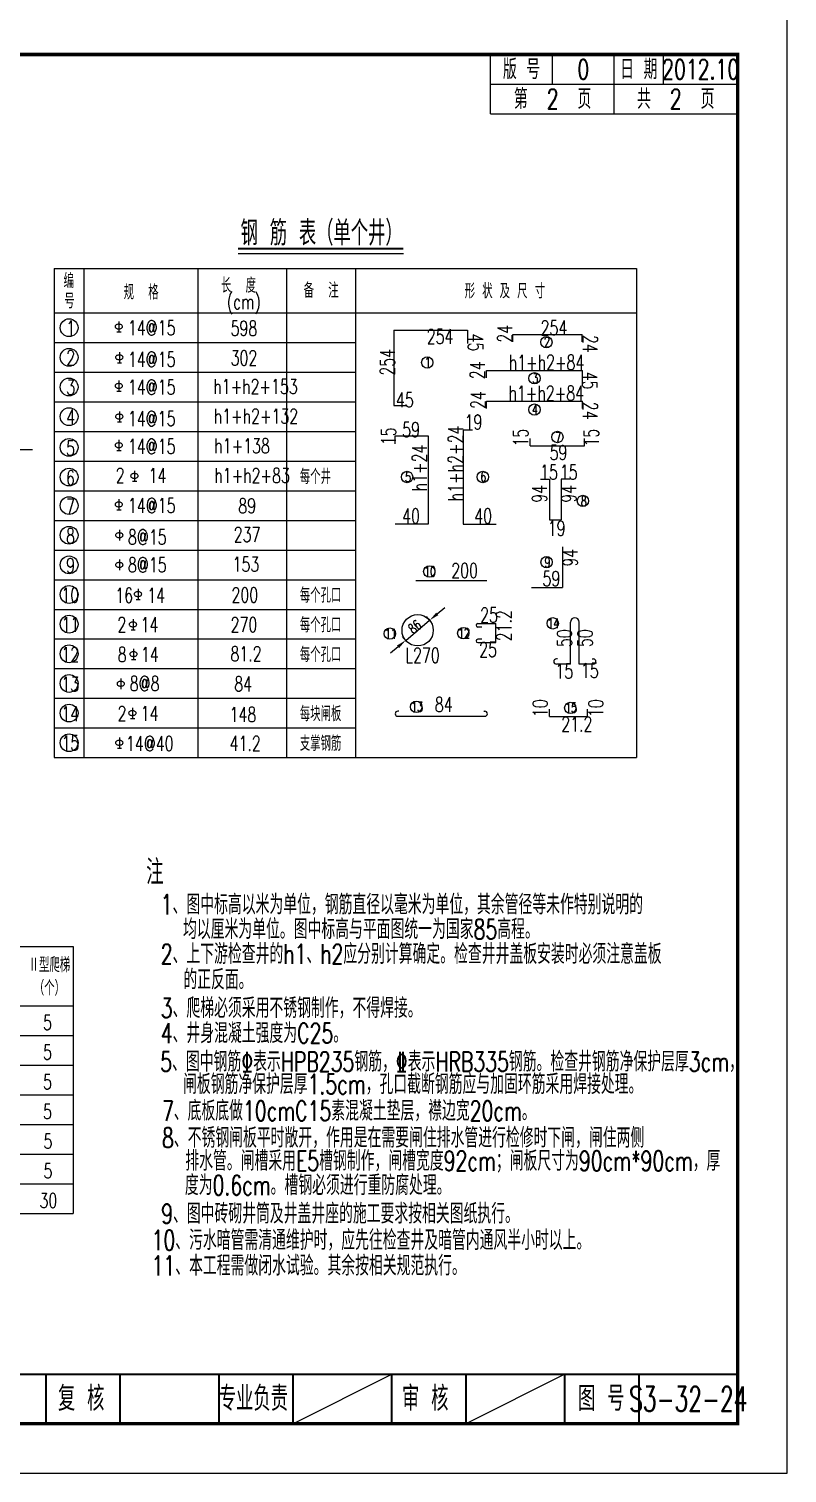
# Model space of a CAD drawing. Extents: x 5781 to 12795, y 1434 to 2653.
# Drawn here: x 8886.3 to 9039.8, y 1797.2 to 2089.3 of the extents above; entities that cross this region are included whole.
import ezdxf
from ezdxf.enums import TextEntityAlignment as Align

# ---------------------------------------------------------------- set-up
doc = ezdxf.new("R2010")
doc.units = 0
doc.header["$LTSCALE"] = 5
doc.header["$PDMODE"] = 32
doc.header["$PDSIZE"] = 0.3
doc.layers.get('0').update_dxf_attribs({"linetype": 'CONTINUOUS'})
doc.layers.get('Defpoints').update_dxf_attribs({"linetype": 'CONTINUOUS'})
for name, color, linetype in [('GJBH', 7, 'CONTINUOUS'), ('图框', 7, 'CONTINUOUS'), ('尺寸标注', 4, 'CONTINUOUS'), ('文字', 7, 'CONTINUOUS'), ('文字字符', 7, 'CONTINUOUS'), ('补充', 1, 'CONTINUOUS')]:
    doc.layers.add(name, color=color, linetype=linetype)
doc.styles.get("Standard").update_dxf_attribs({"font": 'simplex1.shx', "width": 0.7, "bigfont": 'hztxt.shx'})
doc.dimstyles.new('比例1：25', dxfattribs={"dimtxt": 3, "dimasz": 2, "dimexe": 1, "dimexo": 1, "dimgap": 0.5, "dimtad": 1, "dimlfac": 2.5, "dimzin": 13, "dimdsep": 46, "dimtxsty": 'Standard', "dimcen": -0.09, "dimclrd": 256, "dimclre": 256, "dimclrt": 7, "dimaunit": 1, "dimadec": 0, "dimazin": 0, "dimtfac": 0.0005, "dimtix": 1, "dimtmove": 2, "dimatfit": 3, "dimfxl": 0, "dimtolj": 1, "dimtzin": 13, "dimarcsym": 0})

# ---------------------------------------------------------------- blocks, each defined once
blk = doc.blocks.new('series')
at = {"width": 0.75}
for tag, height, p in [('页码', 4, (-35, -19)), ('图名', 5, (-220, -282)), ('图号', 5, (-20, -282))]:
    blk.add_attdef(tag, text='', height=height, dxfattribs=at).set_placement(p, align=Align.MIDDLE_CENTER)
blk = doc.blocks.new('BB1')
at = {"layer": 'GJBH', "color": 7}
for p, q in [((-1.13, 0), (1.27, 0)), ((0, 5.94), (0, 0))]:
    blk.add_line(p, q, dxfattribs=at)
blk.add_lwpolyline([(-2.16, 3, 0.1453), (-2.01, 2.52, 0.107171), (-1.54, 2.05, 0.077387), (-0.89, 1.77, 0.064501), (-0.06, 1.66, 0.064501), (0.78, 1.77, 0.077387), (1.43, 2.05, 0.107171), (1.9, 2.52, 0.1453), (2.05, 3, 0.1453), (1.9, 3.47, 0.107171), (1.43, 3.94, 0.077387), (0.78, 4.22, 0.064501), (-0.06, 4.33, 0.064501), (-0.89, 4.22, 0.077387), (-1.54, 3.94, 0.107171), (-2.01, 3.47, 0.1453)], format="xyb", close=True, dxfattribs=at)
blk = doc.blocks.new('*D1125')
at = {"layer": 'Defpoints', "color": 0, "ltscale": 0.5}
for p in [(8967.45, 1969.7), (8967.45, 1969.7), (8962.6, 1965.64)]:
    blk.add_point(p, dxfattribs=at)
at = {"layer": '尺寸标注', "lineweight": -2, "ltscale": 0.5}
for p, q in [((8968.99, 1970.99), (8970.52, 1972.27)), ((8962.6, 1965.64), (8967.45, 1969.7)), ((8967.45, 1969.7), (8966.81, 1970.47)), ((8962.6, 1965.64), (8961.95, 1966.4)), ((8961.06, 1964.35), (8959.53, 1963.07))]:
    blk.add_line(p, q, dxfattribs=at)
at = {"layer": '尺寸标注', "ltscale": 0.5}
for points in [[(8968.77, 1971.24), (8969.2, 1970.73), (8967.45, 1969.7)], [(8960.85, 1964.61), (8961.28, 1964.1), (8962.6, 1965.64)]]:
    blk.add_solid(points, dxfattribs=at)
at = {"layer": '尺寸标注', "color": 7, "ltscale": 0.5, "insert": (8964.44, 1968.38), "char_height": 2, "attachment_point": 5, "rotation": 39.9284}
blk.add_mtext('\\A1;86', dxfattribs=at)
blk = doc.blocks.new('123')
at = {"layer": '图框'}
blk.add_lwpolyline([(6201.38, 2092.12), (6201.38, 2389.12), (5781.38, 2389.12), (5781.38, 2092.12)], close=True, dxfattribs=at)

msp = doc.modelspace()

# ---------------------------------------------------------------- linework, layer by layer
msp.add_line((8928.6751, 2043.8828), (8962.1414, 2043.8828))
at = {"color": 1}
for p, q in [((8891.4913, 2040.8828), (8891.4913, 1941.9253)), ((8891.4913, 2040.8828), (9009.3252, 2040.8828)), ((9009.3252, 2040.8828), (9009.3252, 1941.9253)), ((8987.7679, 2004.9838), (8998.8032, 2004.9838)), ((8989.8676, 1998.2693), (8991.7195, 1998.2693)), ((8991.7195, 1998.2693), (8991.7195, 1990.0289)), ((8995.9105, 1998.2693), (8994.0585, 1998.2693)), ((8994.0585, 1998.2693), (8994.0585, 1990.0289)), ((8991.7195, 1990.0289), (8994.0585, 1990.0289)), ((8994.3236, 1984.5812), (8994.3236, 1976.3407)), ((8964.6552, 1977.7666), (8979.0491, 1977.7666)), ((8988.0346, 1976.3407), (8994.3236, 1976.3407)), ((8995.9778, 1960.8376), (8995.9778, 1969.3495)), ((8997.705, 1960.8376), (8997.705, 1969.3495)), ((8977.2036, 1969.0242), (8980.829, 1969.0242)), ((8978.0206, 1968.3333), (8977.2036, 1968.3333)), ((8980.829, 1965.1724), (8980.829, 1969.0242)), ((8978.0206, 1965.8633), (8977.2036, 1965.8633)), ((8977.2036, 1965.1724), (8980.829, 1965.1724)), ((8993.312, 1961.8739), (8993.0885, 1961.8739)), ((8995.9778, 1960.8376), (8993.0885, 1960.8376)), ((9000.5943, 1960.8376), (8997.705, 1960.8376)), ((9000.3708, 1961.8739), (9000.5943, 1961.8739)), ((8961.209, 1951.3135), (8960.9855, 1951.3135)), ((8960.9855, 1950.2772), (8978.6179, 1950.2772)), ((8978.3944, 1951.3135), (8978.6179, 1951.3135)), ((8991.7058, 1950.2435), (8999.3628, 1950.2435)), ((8891.4913, 1941.9253), (9009.3252, 1941.9253))]:
    msp.add_line(p, q, dxfattribs=at)
at = {"color": 3}
msp.add_line((8887.0989, 2004.1519), (8866.9626, 2004.1519), dxfattribs=at)
at = {"const_width": 0.4}
msp.add_lwpolyline([(8928.6751, 2044.8828), (8962.1414, 2044.8828)], dxfattribs=at)
at = {"color": 3}
for centre in [(8991.0823, 2025.9577), (8966.9665, 2021.8528), (8988.6738, 2018.656), (8988.6738, 2012.3132), (8993.2953, 2006.7773), (8962.8845, 1998.6887), (8978.219, 1998.6887), (8998.4744, 1993.8413), (8991.1176, 1981.4535), (8967.3755, 1979.5773), (8992.3587, 1969.0793), (8959.3869, 1967.0053), (8974.2519, 1967.0946), (8964.7163, 1952.1879), (8995.9087, 1951.9706)]:
    msp.add_circle(centre, 1.1515, dxfattribs=at)
at = {"color": 1}
msp.add_circle((8965.0243, 1967.6694), 3.1666, dxfattribs=at)
for centre, radius, start, end in [((8996.8414, 1969.3495), 0.8636, 0, 180), ((8977.2036, 1968.6788), 0.3455, 90, 270), ((8977.2036, 1965.5179), 0.3455, 90, 270), ((8993.0885, 1961.3558), 0.5182, 90, 270), ((9000.5943, 1961.3558), 0.5182, 270, 90), ((8960.9855, 1950.7954), 0.5182, 90, 270), ((8978.6179, 1950.7954), 0.5182, 270, 90)]:
    msp.add_arc(centre, radius, start, end, dxfattribs=at)
at = {"layer": '图框'}
for p, q in [((8979.7937, 2072.1667), (8979.7937, 2084.1667)), ((8992.2937, 2078.1667), (8992.2937, 2084.1667)), ((9004.7937, 2078.1667), (9004.7937, 2084.1667)), ((9014.7937, 2078.1667), (9014.7937, 2084.1667)), ((8979.7937, 2078.1667), (9029.7937, 2078.1667)), ((9004.7937, 2072.1667), (9004.7937, 2078.1667)), ((8979.7937, 2072.1667), (9029.7937, 2072.1667)), ((8939.7937, 1807.1667), (8959.7937, 1817.1667)), ((8994.7937, 1817.1667), (8974.7937, 1807.1667))]:
    msp.add_line(p, q, dxfattribs=at)
for points, const_width in [([(9029.7937, 2084.1667), (8649.7937, 2084.1667), (8649.7937, 1807.1667), (9029.7937, 1807.1667), (9029.7937, 2084.1667)], 0.7), ([(8649.7937, 1817.1667), (9029.7937, 1817.1667)], 0.4), ([(8889.7937, 1807.1667), (8889.7937, 1817.1667)], 0.4), ([(8904.7937, 1807.1667), (8904.7937, 1817.1667)], 0.4), ([(8924.7937, 1807.1667), (8924.7937, 1817.1667)], 0.4), ([(8924.7937, 1807.1667), (8924.7937, 1817.1667)], 0.4), ([(8939.7937, 1807.1667), (8939.7937, 1817.1667)], 0.4), ([(8959.7937, 1807.1667), (8959.7937, 1817.1667)], 0.4), ([(8974.7937, 1807.1667), (8974.7937, 1817.1667)], 0.4), ([(8994.7937, 1807.1667), (8994.7937, 1817.1667)], 0.4), ([(9009.7937, 1807.1667), (9009.7937, 1817.1667)], 0.4)]:
    msp.add_lwpolyline(points, dxfattribs=dict(at, const_width=const_width))
at = {"layer": '文字字符'}
for p, q in [((8897.4887, 2040.8828), (8897.4887, 1941.9253)), ((8920.5211, 2040.8828), (8920.5211, 1941.9253)), ((8938.5021, 2040.8828), (8938.5021, 1941.9253)), ((8952.4542, 2040.8828), (8952.4542, 1941.9253)), ((8891.4913, 2031.8867), (9009.3252, 2031.8867)), ((8891.4913, 2025.8893), (8952.4542, 2025.8893)), ((8891.4913, 2019.8918), (8952.4542, 2019.8918)), ((8891.4913, 2013.8944), (8952.4542, 2013.8944)), ((8891.4913, 2007.897), (8952.4542, 2007.897)), ((8891.4913, 2001.8996), (8952.4542, 2001.8996)), ((8891.4913, 1995.9021), (8952.4542, 1995.9021)), ((8891.4913, 1989.9047), (8952.4542, 1989.9047)), ((8904.6608, 1987.9681), (8904.6608, 1985.8314)), ((8891.4913, 1983.9073), (8952.4542, 1983.9073)), ((8904.6608, 1981.9707), (8904.6608, 1979.8339)), ((8891.4913, 1977.9098), (8952.4542, 1977.9098)), ((8891.4913, 1971.9124), (8952.4542, 1971.9124)), ((8891.4913, 1965.915), (8952.4542, 1965.915)), ((8891.4913, 1959.9175), (8952.4542, 1959.9175)), ((8904.955, 1957.9222), (8904.955, 1955.7854)), ((8891.4913, 1953.9201), (8952.4542, 1953.9201)), ((8891.4913, 1947.9227), (8952.4542, 1947.9227))]:
    msp.add_line(p, q, dxfattribs=at)
at = {"layer": '文字字符', "color": 1, "linetype": 'ByBlock'}
for p, q in [((8785.5655, 1903.721), (8895.319, 1903.721)), ((8895.319, 1903.721), (8895.319, 1849.721)), ((8785.5655, 1849.721), (8895.319, 1849.721))]:
    msp.add_line(p, q, dxfattribs=at)
at = {"layer": '文字字符', "linetype": 'ByBlock'}
for p, q in [((8785.5655, 1891.721), (8895.319, 1891.721)), ((8785.5655, 1891.721), (8895.319, 1891.721)), ((8785.5655, 1885.721), (8895.319, 1885.721)), ((8785.5655, 1879.721), (8895.319, 1879.721)), ((8785.5655, 1873.721), (8895.319, 1873.721)), ((8785.5655, 1867.721), (8895.319, 1867.721)), ((8785.5655, 1861.721), (8895.319, 1861.721)), ((8785.5655, 1855.721), (8895.319, 1855.721))]:
    msp.add_line(p, q, dxfattribs=at)
at = {"layer": '文字字符'}
for points in [[(8903.885, 1986.9091, 0.14530023), (8903.9359, 1986.7378, 0.10717078), (8904.1064, 1986.569, 0.07738733), (8904.3392, 1986.4673, 0.06450117), (8904.641, 1986.4282, 0.06450117), (8904.9428, 1986.4673, 0.07738733), (8905.1756, 1986.569, 0.10717078), (8905.3462, 1986.7378, 0.14530023), (8905.397, 1986.9091, 0.14530023), (8905.3462, 1987.0804, 0.10717078), (8905.1756, 1987.2492, 0.07738733), (8904.9428, 1987.3509, 0.06450117), (8904.641, 1987.39, 0.06450117), (8904.3392, 1987.3509, 0.07738733), (8904.1064, 1987.2492, 0.10717078), (8903.9359, 1987.0804, 0.14530023)], [(8903.885, 1980.9117, 0.14530023), (8903.9359, 1980.7404, 0.10717078), (8904.1064, 1980.5716, 0.07738733), (8904.3392, 1980.4698, 0.06450117), (8904.641, 1980.4307, 0.06450117), (8904.9428, 1980.4698, 0.07738733), (8905.1756, 1980.5716, 0.10717078), (8905.3462, 1980.7404, 0.14530023), (8905.397, 1980.9117, 0.14530023), (8905.3462, 1981.083, 0.10717078), (8905.1756, 1981.2517, 0.07738733), (8904.9428, 1981.3535, 0.06450117), (8904.641, 1981.3926, 0.06450117), (8904.3392, 1981.3535, 0.07738733), (8904.1064, 1981.2517, 0.10717078), (8903.9359, 1981.083, 0.14530023)], [(8904.1792, 1956.8632, 0.14530023), (8904.23, 1956.6919, 0.10717078), (8904.4006, 1956.5231, 0.07738733), (8904.6334, 1956.4213, 0.06450117), (8904.9352, 1956.3822, 0.06450117), (8905.2369, 1956.4213, 0.07738733), (8905.4697, 1956.5231, 0.10717078), (8905.6403, 1956.6919, 0.14530023), (8905.6912, 1956.8632, 0.14530023), (8905.6403, 1957.0345, 0.10717078), (8905.4697, 1957.2032, 0.07738733), (8905.2369, 1957.305, 0.06450117), (8904.9352, 1957.3441, 0.06450117), (8904.6334, 1957.305, 0.07738733), (8904.4006, 1957.2032, 0.10717078), (8904.23, 1957.0345, 0.14530023)]]:
    msp.add_lwpolyline(points, format="xyb", close=True, dxfattribs=at)
for centre in [(8894.49, 2028.888), (8894.49, 2022.8906), (8894.49, 2016.8931), (8894.49, 2010.8957), (8894.49, 2004.668), (8894.49, 1998.6705), (8894.49, 1992.9034), (8894.49, 1986.906), (8894.49, 1980.9085), (8894.49, 1974.9111), (8894.49, 1968.9137), (8894.49, 1962.9163), (8894.49, 1956.9188), (8894.49, 1950.9214), (8894.49, 1944.924)]:
    msp.add_circle(centre, 1.7992, dxfattribs=at)
at = {"layer": '补充', "color": 1}
for p, q in [((8960.182, 2028.3803), (8975.1156, 2028.3803)), ((8960.182, 2028.3803), (8960.182, 2013.1468)), ((8975.1156, 2028.3803), (8975.1156, 2025.6815)), ((8984.257, 2027.522), (8998.291, 2027.522)), ((8984.257, 2026.0227), (8984.257, 2027.522)), ((8998.291, 2026.0227), (8998.291, 2027.522)), ((8978.936, 2020.252), (8998.4059, 2020.252)), ((8978.936, 2018.7526), (8978.936, 2020.252)), ((8998.4059, 2017.1493), (8998.4059, 2020.252)), ((8960.182, 2013.1468), (8962.8809, 2013.1468)), ((8978.936, 2014.0275), (8998.4059, 2014.0275)), ((8978.936, 2012.5281), (8978.936, 2014.0275)), ((8998.4059, 2012.5281), (8998.4059, 2014.0275)), ((8974.2281, 2008.1433), (8974.2281, 1989.1532)), ((8976.1473, 2008.1433), (8974.2281, 2008.1433)), ((8960.429, 2006.9914), (8960.429, 2005.3845)), ((8960.429, 2006.9914), (8967.1461, 2006.9914)), ((8967.1461, 2006.9914), (8967.1461, 1989.1532)), ((8987.7679, 2004.9838), (8987.7679, 2006.4831)), ((8998.8032, 2004.9838), (8998.8032, 2006.4831)), ((8967.1461, 1989.1532), (8960.4499, 1989.1532)), ((8974.2281, 1989.1532), (8980.9244, 1989.1532)), ((8991.7058, 1950.2435), (8991.7058, 1951.7429)), ((8999.3628, 1950.2435), (8999.3628, 1951.7429))]:
    msp.add_line(p, q, dxfattribs=at)

# ---------------------------------------------------------------- block references
at = {"layer": '图框'}
ref = msp.add_blockref('series', (9039.7937, 2094.1667), dxfattribs=at)
ref.add_attrib('页码', '第  2  页    共  2  页', dxfattribs={"layer": '0', "height": 4, "width": 0.7}).set_placement((9004.7937, 2075.1667), align=Align.MIDDLE_CENTER)
ref.add_attrib('图名', '污水倒虹管检查井结构图', dxfattribs={"layer": '0', "height": 5, "width": 0.7}).set_placement((8819.7937, 1812.1667), align=Align.MIDDLE_CENTER)
ref.add_attrib('图号', 'S3-32-24', dxfattribs={"layer": '0', "height": 5, "width": 0.65}).set_placement((9019.7937, 1812.1667), align=Align.MIDDLE_CENTER)
at = {"layer": '尺寸标注'}
msp.add_blockref('123', (2838.4169, -294.954), dxfattribs=at)
at = {"layer": '文字字符', "xscale": 0.3598457803796009, "yscale": 0.3598457803796009, "zscale": 0.3598457803798376}
for p in [(8904.5571, 2028.0323), (8904.6608, 2021.8159), (8904.5571, 2016.0374), (8904.6608, 2009.8211), (8904.5571, 2004.0426), (8907.7215, 1997.8262), (8904.5571, 1992.0477), (8908.4377, 1973.9271), (8907.4224, 1967.7803), (8907.5401, 1961.7829), (8907.3048, 1949.8468), (8904.6608, 1943.8493)]:
    msp.add_blockref('BB1', p, dxfattribs=at)

# ---------------------------------------------------------------- texts
at = {"color": 7, "width": 0.7}
for s, height, p in [('254', 3, (8966.8486, 2025.6172)), ('254', 3, (8989.9091, 2027.3616)), ('2', 2, (8990.6172, 2025.0048)), ('1', 2, (8966.4678, 2020.882)), ('h1+h2+84', 3, (8983.4543, 2020.3873)), ('3', 2, (8988.2171, 2017.6499)), ('h1+h2+84', 3, (8983.3991, 2014.1628)), ('45', 3, (8960.6258, 2012.7954)), ('4', 2, (8988.1427, 2011.338)), ('19', 3, (8974.5133, 2008.2962)), ('59', 3, (8961.8883, 2006.769)), ('7', 2, (8992.8747, 2005.7296)), ('59', 3, (8991.7228, 2002.1328)), ('5', 2, (8962.4617, 1997.6753)), ('6', 2, (8977.7187, 1997.741)), ('15', 3, (8989.7847, 1998.1769)), ('15', 3, (8993.7896, 1998.1769)), ('8', 2, (8998.044, 1992.8173)), ('40', 3, (8961.8883, 1989.3072)), ('40', 3, (8976.4727, 1989.3072)), ('19', 3, (8991.3524, 1986.7946)), ('200', 3, (8971.8194, 1978.2595)), ('9', 2, (8990.6966, 1980.4086)), ('10', 2, (8966.3245, 1978.565)), ('59', 3, (8990.2888, 1976.6257)), ('25', 3, (8977.6662, 1969.2591)), ('14', 2, (8991.2988, 1968.0817)), ('11', 2, (8958.3938, 1965.9748)), ('12', 2, (8973.2173, 1966.0845)), ('L270', 3, (8962.5588, 1961.1221)), ('25', 3, (8977.4607, 1962.2707)), ('13', 2, (8963.7145, 1951.1977)), ('84', 3, (8968.5043, 1951.1605)), ('15', 2, (8994.8816, 1950.9857)), ('21.2', 3, (8994.0895, 1947.1763))]:
    msp.add_text(s, height=height, dxfattribs=at).set_placement(p)
for s, rotation, p in [('24', 90, (8984.1834, 2025.864)), ('45', 270, (8975.2775, 2027.705)), ('24', 270, (8998.4484, 2027.4249)), ('254', 90, (8960.4083, 2019.2029)), ('24', 90, (8978.6247, 2018.4692)), ('45', 270, (8998.3839, 2019.9643)), ('24', 90, (8978.7836, 2012.4543)), ('24', 270, (8998.421, 2013.8828)), ('15', 90, (8960.6194, 2005.1275)), ('h1+h2+24', 90, (8974.2001, 1993.7779)), ('15', 90, (8987.3815, 2004.8629)), ('15', 90, (9001.6611, 2004.8629)), ('h1+24', 90, (8966.9088, 1995.7948)), ('94', 90, (8991.1747, 1993.4873)), ('94', 90, (8997.112, 1993.4873)), ('94', 90, (8997.4051, 1980.5566)), ('21.2', 90, (8983.9992, 1965.4478)), ('10', 90, (8991.3194, 1950.1227)), ('10', 90, (9002.5943, 1950.1227))]:
    msp.add_text(s, height=3, rotation=rotation, dxfattribs=at).set_placement(p)
for p in [(8994.7259, 1964.2736), (8998.8874, 1964.2736)]:
    msp.add_text('50', height=3, rotation=90, dxfattribs=at).set_placement(p, align=Align.MIDDLE_LEFT)
for p in [(8992.8917, 1959.4194), (8998.077, 1959.5287)]:
    msp.add_text('15', height=3, dxfattribs=at).set_placement(p, align=Align.MIDDLE_LEFT)
at = {"layer": '图框', "color": 7, "width": 0.7}
for s, height, p in [('版 号', 4, (8986.0437, 2081.1667)), ('日 期', 4, (9009.7937, 2081.1667)), ('0', 4, (8998.5437, 2081.1667)), ('2012.10', 4, (9022.2937, 2081.1667)), ('复 核', 5, (8896.9332, 1812.2613)), ('专业负责', 5, (8931.7839, 1812.2613)), ('审 核', 5, (8966.5577, 1812.2613)), ('图 号', 5, (9002.1769, 1812.2613))]:
    msp.add_text(s, height=height, dxfattribs=at).set_placement(p, align=Align.MIDDLE_CENTER)
msp.add_text('注', height=5, dxfattribs=at).set_placement((8910.09, 1916.2467))
at = {"layer": '尺寸标注', "color": 7, "linetype": 'Continuous', "width": 0.7}
for s, p in [('1、图中标高以米为单位，钢筋直径以毫米为单位，其余管径等未作特别说明的', (8913.0289, 1910.1917)), ('均以厘米为单位。图中标高与平面图统一为国家85高程。', (8917.5369, 1905.199)), ('2、上下游检查井的h1、h2应分别计算确定。检查井井盖板安装时必须注意盖板', (8913.029, 1900.1847)), ('的正反面。', (8917.609, 1895.0014)), ('3、爬梯必须采用不锈钢制作，不得焊接。', (8913.029, 1889.2617)), ('4、井身混凝土强度为C25。', (8913.029, 1884.1735)), ('5、图中钢筋%%131表示HPB235钢筋，%%132表示HRB335钢筋。检查井钢筋净保护层厚3cm，', (8912.9317, 1878.4037)), ('闸板钢筋净保护层厚1.5cm，孔口截断钢筋应与加固环筋采用焊接处理。', (8917.5432, 1873.8478)), ('7、底板底做10cmC15素混凝土垫层，襟边宽20cm。', (8913.2718, 1868.4657)), ('8、不锈钢闸板平时敞开，作用是在需要闸住排水管进行检修时下闸，闸住两侧', (8913.2808, 1863.0121)), ('排水管。闸槽采用E5槽钢制作，闸槽宽度92cm；闸板尺寸为90cm*90cm，厚', (8918.0077, 1858.3381)), ('度为0.6cm。槽钢必须进行重防腐处理。', (8917.9173, 1853.4052)), ('9、图中砖砌井筒及井盖井座的施工要求按相关图纸执行。', (8913.113, 1847.6606)), ('10、污水暗管需清通维护时，应先往检查井及暗管内通风半小时以上。', (8911.1644, 1842.2989)), ('11、本工程需做闭水试验。其余按相关规范执行。', (8911.1644, 1837.1376))]:
    msp.add_text(s, height=4, dxfattribs=at).set_placement(p)
at = {"layer": '文字', "color": 7, "width": 0.7}
msp.add_text('钢 筋 表（单个井）', height=5, dxfattribs=at).set_placement((8929.1961, 2045.5406))
at = {"layer": '文字字符', "color": 7, "width": 0.7}
for s, p in [('编', (8893.3686, 2036.8604)), ('规  格', (8905.5309, 2034.5856)), ('长  度', (8925.2192, 2035.9544)), ('备  注', (8941.9501, 2034.9511)), ('形 状 及 尺 寸', (8974.5433, 2034.8095)), ('号', (8893.5001, 2032.8121)), ('(cm)', (8926.4061, 2032.6386)), ('1', (8893.9026, 2027.3218)), ('14@15', (8906.379, 2027.3699)), ('598', (8927.1707, 2027.2632)), ('2 ', (8893.9026, 2021.3243)), ('14@15', (8906.379, 2020.9958)), ('302', (8927.1707, 2021.2658)), ('3 ', (8893.9026, 2015.3269)), ('14@15', (8906.379, 2015.375)), ('h1+h2+153', (8923.6586, 2015.4937)), ('4', (8893.9026, 2009.3295)), ('14@15', (8906.379, 2009.001)), ('h1+h2+132', (8923.7446, 2009.4963)), ('5', (8893.8732, 2003.0238)), ('14@15', (8906.379, 2003.3802)), ('h1+138', (8923.8527, 2003.4988)), ('6', (8893.8732, 1997.0263)), ('2   14', (8903.9219, 1997.4809)), ('h1+h2+83', (8923.8595, 1997.5014)), ('每个井', (8941.1778, 1997.2636)), ('7', (8893.8732, 1991.2592)), ('14@15', (8906.3991, 1991.4112)), ('89', (8928.7318, 1991.347)), ('8', (8893.8732, 1985.2618)), ('8@15', (8906.3991, 1985.0372)), ('237', (8927.7932, 1985.5337)), ('9', (8893.8732, 1979.2644)), ('8@15', (8906.3991, 1979.4164)), ('153', (8927.5808, 1979.5363)), ('10', (8892.9233, 1973.2669)), ('16  14', (8903.8226, 1973.2458)), ('200', (8927.3506, 1973.3251)), ('每个孔口', (8941.1778, 1973.2739)), ('11', (8892.9526, 1967.3475)), ('2  14', (8904.2679, 1967.3082)), ('270', (8927.1734, 1967.3134)), ('每个孔口', (8941.1778, 1967.2765)), ('12', (8892.9233, 1961.2721)), ('8  14', (8904.327, 1961.2809)), ('81.2', (8927.1469, 1961.399)), ('每个孔口', (8941.1778, 1961.279)), ('13', (8892.9233, 1955.2746)), ('8@8', (8906.7485, 1955.403)), ('84', (8927.9159, 1955.3185)), ('14', (8892.9233, 1949.2772)), ('2  14', (8904.3048, 1949.3448)), ('148', (8926.9696, 1949.1352)), ('每块闸板', (8941.1778, 1949.2842)), ('15', (8892.9526, 1943.3577)), ('14@40', (8905.9758, 1943.2577)), ('41.2', (8926.9696, 1943.2921)), ('支掌钢筋', (8941.1778, 1943.2867))]:
    msp.add_text(s, height=3, dxfattribs=at).set_placement(p)
at = {"layer": '文字字符', "color": 7, "linetype": 'ByBlock', "width": 0.7}
for s, p in [('Ⅱ型爬梯', (8886.295, 1898.5027)), ('（个）', (8887.3543, 1893.7915)), ('5', (8889.2224, 1886.8067)), ('5', (8889.2224, 1880.8067)), ('5', (8889.2224, 1874.8067)), ('5', (8889.2224, 1868.8067)), ('5', (8889.3045, 1862.8067)), ('5', (8889.3045, 1856.8067)), ('30', (8888.4966, 1850.8067))]:
    msp.add_text(s, height=3, dxfattribs=at).set_placement(p)

# ---------------------------------------------------------------- dimensions: what is measured, and where the dimension line sits
at = {"layer": '尺寸标注', "ltscale": 0.5}
dim = msp.add_linear_dim(base=(8967.4527, 1969.7019), p1=(8962.596, 1965.637), p2=(8967.4527, 1969.7019), angle=39.928436, text='86', dimstyle='比例1：25', override={"dimtxt": 2}, dxfattribs=at)
dim.commit()
dim.dimension.update_dxf_attribs({"geometry": '*D1125', "text_midpoint": (8964.4373, 1968.3809), "dimtype": 161})

doc.saveas('drawing.dxf')
